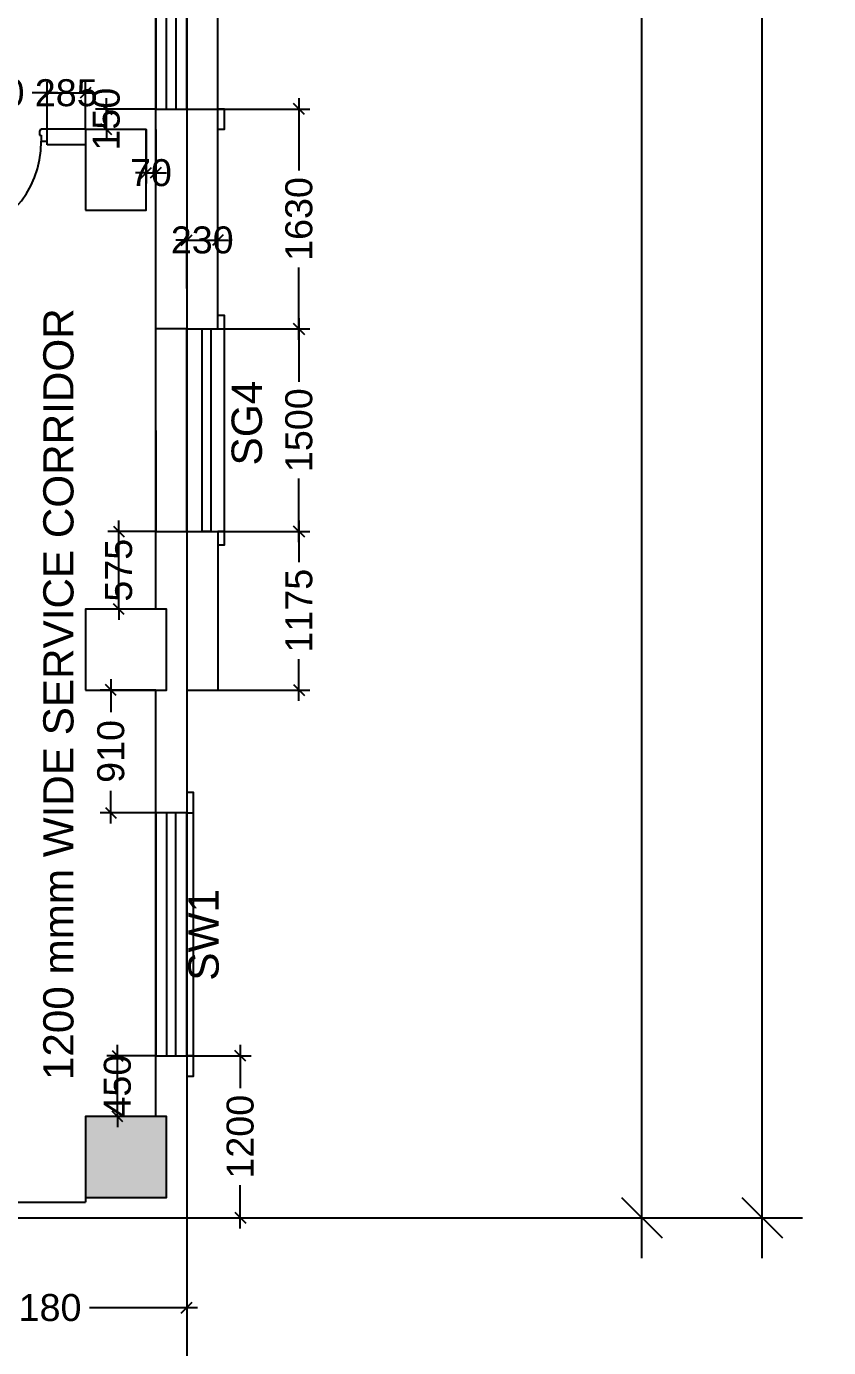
# Model space of a CAD drawing. Extents: x 7620542 to 7843793, y -6476226 to -6093835.
# Drawn here: x 7760252 to 7766195, y -6455836 to -6446046 of the extents above; entities that cross this region are included whole.
import ezdxf
from ezdxf.enums import TextEntityAlignment as Align

# ---------------------------------------------------------------- set-up
doc = ezdxf.new("R2010")
doc.units = 0
doc.header["$LTSCALE"] = 600
doc.header["$MEASUREMENT"] = 0
doc.header["$PDMODE"] = 35
doc.layers.get('0').update_dxf_attribs({"linetype": 'CONTINUOUS'})
doc.layers.get('Defpoints').update_dxf_attribs({"linetype": 'CONTINUOUS'})
for name, color, linetype in [('Cal Hat', 8, 'CONTINUOUS'), ('chajja', 7, 'CONTINUOUS'), ('DIM', 8, 'CONTINUOUS'), ('DIM-TEXT', 8, 'CONTINUOUS'), ('DOOR', 32, 'CONTINUOUS'), ('Ele Proje.', 7, 'CONTINUOUS'), ('Ele. Proj', 7, 'CONTINUOUS'), ('Fixed Glass', 171, 'CONTINUOUS'), ('joinery', 7, 'CONTINUOUS'), ('LA-column', 3, 'CONTINUOUS'), ('TEXT', 6, 'CONTINUOUS'), ('Walls', 7, 'CONTINUOUS'), ('WIN', 151, 'CONTINUOUS'), ('Working Dim', 5, 'CONTINUOUS')]:
    doc.layers.add(name, color=color, linetype=linetype)
doc.styles.add('ari', font='arial.ttf')
doc.styles.add('ARIAL', font='arial.ttf')
doc.styles.add('RT', font='romant.shx')
doc.styles.get("Standard").update_dxf_attribs({"font": 'romans.shx'})
doc.dimstyles.new('int. dim', dxfattribs={"dimtxt": 450, "dimasz": 80, "dimexe": 80, "dimexo": 0, "dimgap": 70, "dimtad": 0, "dimdec": 0, "dimzin": 12, "dimdsep": 46, "dimtxsty": 'ari', "dimblk": 'OBLIQUE', "dimcen": 2, "dimdle": 80, "dimclrd": 256, "dimclre": 256, "dimclrt": 6, "dimadec": 0, "dimazin": 0, "dimtfac": 1, "dimtdec": 0, "dimtix": 1, "dimtmove": 2, "dimatfit": 3, "dimfxl": 1, "dimtolj": 1, "dimtzin": 0, "dimlwd": -1, "dimlwe": -1, "dimarcsym": 0})
doc.dimstyles.new('STANDARD$0', dxfattribs={"dimscale": 0, "dimtxt": 150, "dimasz": 125, "dimexe": 0.75, "dimexo": 1, "dimgap": 25, "dimtad": 1, "dimdec": 0, "dimdsep": 46, "dimtxsty": 'Standard', "dimblk1": 'DOT', "dimblk2": 'DOT', "dimsah": 1, "dimcen": 2.5, "dimclrd": 1, "dimclre": 1, "dimclrt": 3, "dimadec": 0, "dimazin": 0, "dimtfac": 1, "dimtdec": 0, "dimtmove": 0, "dimatfit": 3, "dimldrblk": 'DOT', "dimfxl": 1, "dimtolj": 1, "dimtzin": 0, "dimarcsym": 0})
doc.dimstyles.new('TEXT', dxfattribs={"dimscale": 0, "dimtxt": 600, "dimasz": 300, "dimexe": 300, "dimexo": 30, "dimgap": 50, "dimtad": 0, "dimdec": 0, "dimzin": 0, "dimdsep": 46, "dimtxsty": 'RT', "dimblk": 'OBLIQUE', "dimcen": 0.09, "dimdle": 300, "dimclrd": 256, "dimclre": 256, "dimclrt": 170, "dimadec": 0, "dimazin": 0, "dimtfac": 1, "dimtdec": 0, "dimtofl": 0, "dimtmove": 2, "dimatfit": 3, "dimfxl": 1, "dimfrac": 2, "dimtolj": 1, "dimtzin": 0, "dimlwd": -1, "dimlwe": -1, "dimarcsym": 0})

# ---------------------------------------------------------------- blocks, each defined once
blk = doc.blocks.new('_Oblique')
at = {"color": 0, "linetype": 'ByBlock', "lineweight": -2}
blk.add_line((-0.5, -0.5), (0.5, 0.5), dxfattribs=at)
blk = doc.blocks.new('*D486')
at = {"layer": 'Defpoints', "color": 0, "linetype": 'Continuous', "transparency": 16777216}
for p in [(7720379, -6454803.7, -0.3), (7761439, -6454873.9, -11.4), (7720379, -6458212.2)]:
    blk.add_point(p, dxfattribs=at)
at = {"layer": 'DIM-TEXT', "transparency": 16777216}
for p, q in [((7720379, -6454803.7), (7720379, -6458512.2)), ((7761439, -6454873.9), (7761439, -6458512.2)), ((7720079, -6458212.2), (7730596.3, -6458212.2)), ((7761739, -6458212.2), (7751221.7, -6458212.2))]:
    blk.add_line(p, q, dxfattribs=at)
at = {"layer": 'DIM-TEXT', "linetype": 'Continuous', "transparency": 16777216, "xscale": 300, "yscale": 300, "zscale": 300, "rotation": 180}
blk.add_blockref('_Oblique', (7720379, -6458212.2), dxfattribs=at)
at = {"layer": 'DIM-TEXT', "linetype": 'Continuous', "transparency": 16777216, "xscale": 300, "yscale": 300, "zscale": 300}
blk.add_blockref('_Oblique', (7761439, -6458212.2), dxfattribs=at)
at = {"layer": 'DIM-TEXT', "color": 170, "linetype": 'Continuous', "transparency": 16777216, "insert": (7740909, -6458212.2), "char_height": 750, "attachment_point": 5, "style": 'ari'}
blk.add_mtext('\\A1;{\\H1.067x;GENERAL MEDICINE (MALE - 30 Beds )}', dxfattribs=at)
blk = doc.blocks.new('*D832')
at = {"layer": 'Defpoints', "color": 0, "transparency": 16777216}
for p in [(7720379.1, -6454723.9), (7761439.2, -6454874.2), (7761439.2, -6459253.4)]:
    blk.add_point(p, dxfattribs=at)
at = {"layer": 'DIM', "color": 8, "transparency": 16777216}
for p, q in [((7720379.1, -6454723.9), (7720379.1, -6459553.4)), ((7761439.2, -6454874.2), (7761439.2, -6459553.4)), ((7720079.1, -6459253.4), (7739201.2, -6459253.4)), ((7761739.2, -6459253.4), (7742617.1, -6459253.4))]:
    blk.add_line(p, q, dxfattribs=at)
at = {"layer": 'DIM', "color": 8, "transparency": 16777216, "xscale": 300, "yscale": 300, "zscale": 300, "rotation": 180}
blk.add_blockref('_Oblique', (7720379.1, -6459253.4), dxfattribs=at)
at = {"layer": 'DIM', "color": 8, "transparency": 16777216, "xscale": 300, "yscale": 300, "zscale": 300}
blk.add_blockref('_Oblique', (7761439.2, -6459253.4), dxfattribs=at)
at = {"layer": 'DIM', "color": 7, "transparency": 16777216, "insert": (7740909.2, -6459253.4), "char_height": 750, "attachment_point": 5, "style": 'ari'}
blk.add_mtext('\\A1;41.06m', dxfattribs=at)
blk = doc.blocks.new('*D843')
at = {"layer": 'Defpoints', "color": 0, "transparency": 16777216}
for p in [(7761439.2, -6418893.7, 2.7), (7761439, -6454873.9, 2.7), (7764811, -6454873.9)]:
    blk.add_point(p, dxfattribs=at)
at = {"layer": 'DIM', "color": 8, "transparency": 16777216}
for p, q in [((7764811, -6418593.7), (7764811, -6435191.2)), ((7761439.2, -6418893.7), (7765111, -6418893.7)), ((7764811, -6455173.9), (7764811, -6438576.4)), ((7761439, -6454873.9), (7765111, -6454873.9))]:
    blk.add_line(p, q, dxfattribs=at)
at = {"layer": 'DIM', "color": 8, "transparency": 16777216, "xscale": 300, "yscale": 300, "zscale": 300}
for p, rotation in [((7764811, -6418893.7), 90), ((7764811, -6454873.9), 270)]:
    blk.add_blockref('_Oblique', p, dxfattribs=dict(at, rotation=rotation))
at = {"layer": 'DIM', "color": 7, "transparency": 16777216, "insert": (7764811, -6436883.8), "char_height": 750, "attachment_point": 5, "rotation": 90, "style": 'ari'}
blk.add_mtext('\\A1;35.98m', dxfattribs=at)
blk = doc.blocks.new('*D873')
at = {"layer": 'Defpoints', "color": 0, "transparency": 16777216}
for p in [(7761439.3, -6337165.5, 1), (7761439, -6454873.9), (7765702.8, -6454873.9)]:
    blk.add_point(p, dxfattribs=at)
at = {"layer": 'DIM', "color": 8, "transparency": 16777216}
for p, q in [((7765702.8, -6336865.5), (7765702.8, -6394070.8)), ((7761439.3, -6337165.5), (7766002.8, -6337165.5)), ((7765702.8, -6455173.9), (7765702.8, -6397968.6)), ((7761439, -6454873.9), (7766002.8, -6454873.9))]:
    blk.add_line(p, q, dxfattribs=at)
at = {"layer": 'DIM', "color": 8, "transparency": 16777216, "xscale": 300, "yscale": 300, "zscale": 300}
for p, rotation in [((7765702.8, -6337165.5), 90), ((7765702.8, -6454873.9), 270)]:
    blk.add_blockref('_Oblique', p, dxfattribs=dict(at, rotation=rotation))
at = {"layer": 'DIM', "color": 7, "transparency": 16777216, "insert": (7765702.8, -6396019.7), "char_height": 750, "attachment_point": 5, "rotation": 90, "style": 'ari'}
blk.add_mtext('\\A1;117.71m', dxfattribs=at)
blk = doc.blocks.new('*D1854')
at = {"layer": 'Defpoints', "color": 0, "transparency": 16777216}
for p in [(7759258.7, -6454874.2, -21.5), (7761439, -6454874.2, -21.5), (7761439, -6455540.7)]:
    blk.add_point(p, dxfattribs=at)
at = {"layer": 'Working Dim', "transparency": 16777216}
for p, q in [((7759258.7, -6454874.2), (7759258.7, -6455620.7)), ((7761439, -6454874.2), (7761439, -6455620.7)), ((7759178.7, -6455540.7), (7759978.9, -6455540.7)), ((7761519, -6455540.7), (7760718.9, -6455540.7))]:
    blk.add_line(p, q, dxfattribs=at)
at = {"layer": 'Working Dim', "transparency": 16777216, "xscale": 80, "yscale": 80, "zscale": 80, "rotation": 180}
blk.add_blockref('_Oblique', (7759258.7, -6455540.7), dxfattribs=at)
at = {"layer": 'Working Dim', "transparency": 16777216, "xscale": 80, "yscale": 80, "zscale": 80}
blk.add_blockref('_Oblique', (7761439, -6455540.7), dxfattribs=at)
at = {"layer": 'Working Dim', "color": 6, "transparency": 16777216, "insert": (7760348.9, -6455540.7), "char_height": 200, "attachment_point": 5, "style": 'ari'}
blk.add_mtext('\\A1;2180', dxfattribs=at)
blk = doc.blocks.new('*D1929')
at = {"layer": 'Defpoints', "color": 0, "transparency": 16777216}
for p in [(7761439.2, -6453673.8, 36.1), (7761836, -6453673.8), (7761439.2, -6454873.9)]:
    blk.add_point(p, dxfattribs=at)
at = {"layer": 'Working Dim', "transparency": 16777216}
for p, q in [((7761836, -6453593.8), (7761836, -6453915)), ((7761439.2, -6453673.8), (7761916, -6453673.8)), ((7761836, -6454953.9), (7761836, -6454632.7)), ((7761439.2, -6454873.9), (7761916, -6454873.9))]:
    blk.add_line(p, q, dxfattribs=at)
at = {"layer": 'Working Dim', "transparency": 16777216, "xscale": 80, "yscale": 80, "zscale": 80}
for p, rotation in [((7761836, -6453673.8), 90), ((7761836, -6454873.9), 270)]:
    blk.add_blockref('_Oblique', p, dxfattribs=dict(at, rotation=rotation))
at = {"layer": 'Working Dim', "color": 6, "transparency": 16777216, "insert": (7761836, -6454273.9), "char_height": 200, "attachment_point": 5, "rotation": 90, "style": 'ari'}
blk.add_mtext('\\A1;1200', dxfattribs=at)
blk = doc.blocks.new('*D1930')
at = {"layer": 'Defpoints', "color": 0, "transparency": 16777216}
for p in [(7760926.1, -6453673.8), (7761209.2, -6453673.8, 36.1), (7761209.2, -6454123.9, 36.1)]:
    blk.add_point(p, dxfattribs=at)
at = {"layer": 'Working Dim', "transparency": 16777216}
for p, q in [((7760926.1, -6453673.8), (7760926.1, -6453593.8)), ((7761209.2, -6453673.8), (7760846.1, -6453673.8)), ((7760926.1, -6454123.9), (7760926.1, -6453673.8)), ((7761209.2, -6454123.9), (7760846.1, -6454123.9)), ((7760926.1, -6454123.9), (7760926.1, -6454203.9))]:
    blk.add_line(p, q, dxfattribs=at)
at = {"layer": 'Working Dim', "transparency": 16777216, "xscale": 80, "yscale": 80, "zscale": 80}
for p, rotation in [((7760926.1, -6453673.8), 270), ((7760926.1, -6454123.9), 90)]:
    blk.add_blockref('_Oblique', p, dxfattribs=dict(at, rotation=rotation))
at = {"layer": 'Working Dim', "color": 6, "transparency": 16777216, "insert": (7760926.1, -6453898.9), "char_height": 200, "attachment_point": 5, "rotation": 90, "style": 'ari'}
blk.add_mtext('\\A1;450', dxfattribs=at)
blk = doc.blocks.new('*D1931')
at = {"layer": 'Defpoints', "color": 0, "transparency": 16777216}
for p in [(7760877.5, -6450963.8), (7761209.2, -6450963.8, 36.1), (7761209.2, -6451873.8, 36.1)]:
    blk.add_point(p, dxfattribs=at)
at = {"layer": 'Working Dim', "transparency": 16777216}
for p, q in [((7760877.5, -6450883.8), (7760877.5, -6451128.2)), ((7761209.2, -6450963.8), (7760797.5, -6450963.8)), ((7760877.5, -6451953.8), (7760877.5, -6451709.4)), ((7761209.2, -6451873.8), (7760797.5, -6451873.8))]:
    blk.add_line(p, q, dxfattribs=at)
at = {"layer": 'Working Dim', "transparency": 16777216, "xscale": 80, "yscale": 80, "zscale": 80}
for p, rotation in [((7760877.5, -6450963.8), 90), ((7760877.5, -6451873.8), 270)]:
    blk.add_blockref('_Oblique', p, dxfattribs=dict(at, rotation=rotation))
at = {"layer": 'Working Dim', "color": 6, "transparency": 16777216, "insert": (7760877.5, -6451418.8), "char_height": 200, "attachment_point": 5, "rotation": 90, "style": 'ari'}
blk.add_mtext('\\A1;910', dxfattribs=at)
blk = doc.blocks.new('*D1932')
at = {"layer": 'Defpoints', "color": 0, "transparency": 16777216}
for p in [(7761139.2, -6446808.9, 36.1), (7761209.2, -6446808.9, 36.1), (7761209.2, -6447131.2)]:
    blk.add_point(p, dxfattribs=at)
at = {"layer": 'Working Dim', "transparency": 16777216}
for p, q in [((7761139.2, -6446808.9), (7761139.2, -6447211.2)), ((7761209.2, -6446808.9), (7761209.2, -6447211.2)), ((7761139.2, -6447131.2), (7761059.2, -6447131.2)), ((7761139.2, -6447131.2), (7761209.2, -6447131.2)), ((7761209.2, -6447131.2), (7761289.2, -6447131.2))]:
    blk.add_line(p, q, dxfattribs=at)
at = {"layer": 'Working Dim', "transparency": 16777216, "xscale": 80, "yscale": 80, "zscale": 80}
blk.add_blockref('_Oblique', (7761139.2, -6447131.2), dxfattribs=at)
at = {"layer": 'Working Dim', "transparency": 16777216, "xscale": 80, "yscale": 80, "zscale": 80, "rotation": 180}
blk.add_blockref('_Oblique', (7761209.2, -6447131.2), dxfattribs=at)
at = {"layer": 'Working Dim', "color": 6, "transparency": 16777216, "insert": (7761174.2, -6447131.2), "char_height": 200, "attachment_point": 5, "style": 'ari'}
blk.add_mtext('\\A1;70', dxfattribs=at)
blk = doc.blocks.new('*D1933')
at = {"layer": 'Defpoints', "color": 0, "transparency": 16777216}
for p in [(7760843.9, -6446658.8), (7761209.2, -6446658.8, 39.2), (7761139.2, -6446808.9)]:
    blk.add_point(p, dxfattribs=at)
at = {"layer": 'Working Dim', "transparency": 16777216}
for p, q in [((7760843.9, -6446658.8), (7760843.9, -6446578.8)), ((7761209.2, -6446658.8), (7760763.9, -6446658.8)), ((7760843.9, -6446808.9), (7760843.9, -6446658.8)), ((7761139.2, -6446808.9), (7760763.9, -6446808.9)), ((7760843.9, -6446808.9), (7760843.9, -6446888.9))]:
    blk.add_line(p, q, dxfattribs=at)
at = {"layer": 'Working Dim', "transparency": 16777216, "xscale": 80, "yscale": 80, "zscale": 80}
for p, rotation in [((7760843.9, -6446658.8), 270), ((7760843.9, -6446808.9), 90)]:
    blk.add_blockref('_Oblique', p, dxfattribs=dict(at, rotation=rotation))
at = {"layer": 'Working Dim', "color": 6, "transparency": 16777216, "insert": (7760843.9, -6446733.8), "char_height": 200, "attachment_point": 5, "rotation": 90, "style": 'ari'}
blk.add_mtext('\\A1;150', dxfattribs=at)
blk = doc.blocks.new('*D1935')
at = {"layer": 'Defpoints', "color": 0, "transparency": 16777216}
for p in [(7761719.2, -6448288.3, 14.3), (7762271, -6448288.3), (7761669.2, -6449788.3, 19.4)]:
    blk.add_point(p, dxfattribs=at)
at = {"layer": 'Working Dim', "transparency": 16777216}
for p, q in [((7762271, -6448208.3), (7762271, -6448679.4)), ((7761719.2, -6448288.3), (7762351, -6448288.3)), ((7762271, -6449868.3), (7762271, -6449397.2)), ((7761669.2, -6449788.3), (7762351, -6449788.3))]:
    blk.add_line(p, q, dxfattribs=at)
at = {"layer": 'Working Dim', "transparency": 16777216, "xscale": 80, "yscale": 80, "zscale": 80}
for p, rotation in [((7762271, -6448288.3), 90), ((7762271, -6449788.3), 270)]:
    blk.add_blockref('_Oblique', p, dxfattribs=dict(at, rotation=rotation))
at = {"layer": 'Working Dim', "color": 6, "transparency": 16777216, "insert": (7762271, -6449038.3), "char_height": 200, "attachment_point": 5, "rotation": 90, "style": 'ari'}
blk.add_mtext('\\A1;1500', dxfattribs=at)
blk = doc.blocks.new('*D1936')
at = {"layer": 'Defpoints', "color": 0, "transparency": 16777216}
for p in [(7761669.2, -6446658.5, 63.8), (7762271, -6446658.5), (7761719.2, -6448288.3, 14.3)]:
    blk.add_point(p, dxfattribs=at)
at = {"layer": 'Working Dim', "transparency": 16777216}
for p, q in [((7762271, -6446578.5), (7762271, -6447114.6)), ((7761669.2, -6446658.5), (7762351, -6446658.5)), ((7762271, -6448368.3), (7762271, -6447832.3)), ((7761719.2, -6448288.3), (7762351, -6448288.3))]:
    blk.add_line(p, q, dxfattribs=at)
at = {"layer": 'Working Dim', "transparency": 16777216, "xscale": 80, "yscale": 80, "zscale": 80}
for p, rotation in [((7762271, -6446658.5), 90), ((7762271, -6448288.3), 270)]:
    blk.add_blockref('_Oblique', p, dxfattribs=dict(at, rotation=rotation))
at = {"layer": 'Working Dim', "color": 6, "transparency": 16777216, "insert": (7762271, -6447473.4), "char_height": 200, "attachment_point": 5, "rotation": 90, "style": 'ari'}
blk.add_mtext('\\A1;1630', dxfattribs=at)
blk = doc.blocks.new('*D1937')
at = {"layer": 'Defpoints', "color": 0, "transparency": 16777216}
for p in [(7761669.2, -6447629.6), (7761439.2, -6447988.3, 26.6), (7761669.2, -6447988.3)]:
    blk.add_point(p, dxfattribs=at)
at = {"layer": 'Working Dim', "transparency": 16777216}
for p, q in [((7761439.2, -6447988.3), (7761439.2, -6447549.6)), ((7761669.2, -6447988.3), (7761669.2, -6447549.6)), ((7761439.2, -6447629.6), (7761359.2, -6447629.6)), ((7761439.2, -6447629.6), (7761669.2, -6447629.6)), ((7761669.2, -6447629.6), (7761749.2, -6447629.6))]:
    blk.add_line(p, q, dxfattribs=at)
at = {"layer": 'Working Dim', "transparency": 16777216, "xscale": 80, "yscale": 80, "zscale": 80}
blk.add_blockref('_Oblique', (7761439.2, -6447629.6), dxfattribs=at)
at = {"layer": 'Working Dim', "transparency": 16777216, "xscale": 80, "yscale": 80, "zscale": 80, "rotation": 180}
blk.add_blockref('_Oblique', (7761669.2, -6447629.6), dxfattribs=at)
at = {"layer": 'Working Dim', "color": 6, "transparency": 16777216, "insert": (7761554.2, -6447629.6), "char_height": 200, "attachment_point": 5, "style": 'ari'}
blk.add_mtext('\\A1;230', dxfattribs=at)
blk = doc.blocks.new('*D1938')
at = {"layer": 'Defpoints', "color": 0, "transparency": 16777216}
for p in [(7760935.5, -6449788.3), (7761209.2, -6449788.3, 91.9), (7761209.2, -6450363.8, 87.8)]:
    blk.add_point(p, dxfattribs=at)
at = {"layer": 'Working Dim', "transparency": 16777216}
for p, q in [((7760935.5, -6449788.3), (7760935.5, -6449708.3)), ((7761209.2, -6449788.3), (7760855.5, -6449788.3)), ((7760935.5, -6450363.8), (7760935.5, -6449788.3)), ((7761209.2, -6450363.8), (7760855.5, -6450363.8)), ((7760935.5, -6450363.8), (7760935.5, -6450443.8))]:
    blk.add_line(p, q, dxfattribs=at)
at = {"layer": 'Working Dim', "transparency": 16777216, "xscale": 80, "yscale": 80, "zscale": 80}
for p, rotation in [((7760935.5, -6449788.3), 270), ((7760935.5, -6450363.8), 90)]:
    blk.add_blockref('_Oblique', p, dxfattribs=dict(at, rotation=rotation))
at = {"layer": 'Working Dim', "color": 6, "transparency": 16777216, "insert": (7760935.5, -6450076), "char_height": 200, "attachment_point": 5, "rotation": 90, "style": 'ari'}
blk.add_mtext('\\A1;575', dxfattribs=at)
blk = doc.blocks.new('*D1939')
at = {"layer": 'Defpoints', "color": 0, "transparency": 16777216}
for p in [(7761669.2, -6449788.3, 60.9), (7761669.2, -6450963.8, 87.8), (7762271, -6450963.8)]:
    blk.add_point(p, dxfattribs=at)
at = {"layer": 'Working Dim', "transparency": 16777216}
for p, q in [((7762271, -6449708.3), (7762271, -6450016.1)), ((7761669.2, -6449788.3), (7762351, -6449788.3)), ((7762271, -6451043.8), (7762271, -6450736)), ((7761669.2, -6450963.8), (7762351, -6450963.8))]:
    blk.add_line(p, q, dxfattribs=at)
at = {"layer": 'Working Dim', "transparency": 16777216, "xscale": 80, "yscale": 80, "zscale": 80}
for p, rotation in [((7762271, -6449788.3), 90), ((7762271, -6450963.8), 270)]:
    blk.add_blockref('_Oblique', p, dxfattribs=dict(at, rotation=rotation))
at = {"layer": 'Working Dim', "color": 6, "transparency": 16777216, "insert": (7762271, -6450376), "char_height": 200, "attachment_point": 5, "rotation": 90, "style": 'ari'}
blk.add_mtext('\\A1;1175', dxfattribs=at)
blk = doc.blocks.new('1000')
at = {"layer": 'DOOR'}
for p, q in [((0, -100), (0, 0)), ((0, 0), (50, 0)), ((50, -100), (0, -100)), ((50, 0), (50, -2)), ((63, -49), (50, -49)), ((50, -49), (50, -100)), ((50, -100), (50, -901)), ((100, -100), (50, -100)), ((63, -13), (61, -13)), ((63, -13), (63, -49)), ((100, -901), (100, -100)), ((837, -13), (837, -49)), ((837, -13), (839, -13)), ((837, -49), (850, -49)), ((850, 0), (850, -2)), ((900, 0), (850, 0)), ((850, -49), (850, -100)), ((850, -100), (900, -100)), ((900, -100), (900, 0)), ((50, -901), (100, -901))]:
    blk.add_line(p, q, dxfattribs=at)
for centre, major_axis, start_param, end_param in [((50, -13), (-7.95, 7.95), 3.926991, 5.497787), ((850, -13), (7.95, 7.95), 0.785398, 2.356194)]:
    blk.add_ellipse(centre, major_axis=major_axis, ratio=1, start_param=start_param, end_param=end_param, dxfattribs=at)
at = {"layer": 'DOOR', "color": 145}
blk.add_ellipse((64, -115), major_axis=(-520, 590), ratio=1, start_param=2.464943, end_param=4.009476, dxfattribs=at)
blk = doc.blocks.new('*D2511')
at = {"layer": 'Defpoints', "color": 0, "transparency": 16777216}
for p in [(7760404.1, -6446538.9), (7759604.1, -6446808.8), (7760404.1, -6446808.7)]:
    blk.add_point(p, dxfattribs=at)
at = {"layer": 'Working Dim', "transparency": 16777216}
for p, q in [((7759604.1, -6446808.8), (7759604.1, -6446458.9)), ((7760404.1, -6446808.7), (7760404.1, -6446458.9)), ((7759524.1, -6446538.9), (7759713.4, -6446538.9)), ((7760484.1, -6446538.9), (7760294.8, -6446538.9))]:
    blk.add_line(p, q, dxfattribs=at)
at = {"layer": 'Working Dim', "transparency": 16777216, "xscale": 80, "yscale": 80, "zscale": 80, "rotation": 180}
blk.add_blockref('_Oblique', (7759604.1, -6446538.9), dxfattribs=at)
at = {"layer": 'Working Dim', "transparency": 16777216, "xscale": 80, "yscale": 80, "zscale": 80}
blk.add_blockref('_Oblique', (7760404.1, -6446538.9), dxfattribs=at)
at = {"layer": 'Working Dim', "color": 6, "transparency": 16777216, "insert": (7760004.1, -6446538.9), "char_height": 200, "attachment_point": 5, "style": 'ari'}
blk.add_mtext('\\A1;800', dxfattribs=at)
blk = doc.blocks.new('*D2512')
at = {"layer": 'Defpoints', "color": 0, "transparency": 16777216}
for p in [(7760689.1, -6446538.9), (7760404.1, -6446808.7), (7760689.1, -6446808.9, 1)]:
    blk.add_point(p, dxfattribs=at)
at = {"layer": 'Working Dim', "transparency": 16777216}
for p, q in [((7760404.1, -6446808.7), (7760404.1, -6446458.9)), ((7760689.1, -6446808.9), (7760689.1, -6446458.9)), ((7760404.1, -6446538.9), (7760324.1, -6446538.9)), ((7760404.1, -6446538.9), (7760689.1, -6446538.9)), ((7760689.1, -6446538.9), (7760769.1, -6446538.9))]:
    blk.add_line(p, q, dxfattribs=at)
at = {"layer": 'Working Dim', "transparency": 16777216, "xscale": 80, "yscale": 80, "zscale": 80}
blk.add_blockref('_Oblique', (7760404.1, -6446538.9), dxfattribs=at)
at = {"layer": 'Working Dim', "transparency": 16777216, "xscale": 80, "yscale": 80, "zscale": 80, "rotation": 180}
blk.add_blockref('_Oblique', (7760689.1, -6446538.9), dxfattribs=at)
at = {"layer": 'Working Dim', "color": 6, "transparency": 16777216, "insert": (7760546.6, -6446538.9), "char_height": 200, "attachment_point": 5, "style": 'ari'}
blk.add_mtext('\\A1;285', dxfattribs=at)

msp = doc.modelspace()

# ---------------------------------------------------------------- hatches: boundary and pattern name
at = {"layer": 'Cal Hat'}
msp.add_hatch(color=256, dxfattribs=at).paths.add_polyline_path([(7760689.112, -6454723.934), (7761289.112, -6454723.934), (7761289.112, -6454123.934), (7760689.112, -6454123.934)])

# ---------------------------------------------------------------- linework, layer by layer
at = {"layer": 'chajja', "color": 8}
msp.add_line((7761719.195, -6449788.322, -58.175), (7761719.195, -6448288.322, -58.175), dxfattribs=at)
at = {"layer": 'Ele Proje.'}
for points, elevation in [([(7761669.195, -6446808.545), (7761719.195, -6446808.545), (7761719.195, -6446658.545), (7761669.195, -6446658.545)], -8.668), ([(7761669.195, -6448288.322), (7761719.195, -6448288.322), (7761719.195, -6448188.322), (7761669.195, -6448188.322)], -53.044), ([(7761669.195, -6449888.322), (7761719.195, -6449888.322), (7761719.195, -6449788.322), (7761669.195, -6449788.322)], -53.044), ([(7761439.195, -6451873.847), (7761489.195, -6451873.847), (7761489.195, -6451723.847), (7761439.195, -6451723.847)], -14.83), ([(7761439.195, -6453823.847), (7761489.195, -6453823.847), (7761489.195, -6453673.847), (7761439.195, -6453673.847)], -14.83)]:
    msp.add_lwpolyline(points, dxfattribs=dict(at, elevation=elevation))
at = {"layer": 'Ele. Proj', "color": 1}
for p, q in [((7761439.195, -6446658.545, -8.668), (7761669.195, -6446658.545, -8.668)), ((7761669.195, -6447988.327, -14.83), (7761669.195, -6446658.545, -4.568)), ((7761669.195, -6448288.322, -45.836), (7761669.195, -6447988.317, -45.836)), ((7761439.195, -6448288.317, -45.836), (7761669.195, -6448288.322, -45.836)), ((7761439.195, -6449788.317, -45.836), (7761669.195, -6449788.322, -45.836)), ((7761669.195, -6449788.322, -45.836), (7761669.195, -6450088.317, -45.836)), ((7761669.195, -6450088.317, -14.83), (7761669.195, -6450963.752, -14.83)), ((7761439.195, -6450963.752, -18.93), (7761669.195, -6450963.752, -18.93))]:
    msp.add_line(p, q, dxfattribs=at)
at = {"layer": 'Fixed Glass', "color": 8, "elevation": -14.83}
msp.add_lwpolyline([(7761439.195, -6449788.317), (7761439.017, -6448288.322), (7761209.017, -6448288.322), (7761209.195, -6449788.317)], close=True, dxfattribs=at)
at = {"layer": 'LA-column', "color": 2, "flags": 128}
for points, elevation in [([(7760689.112, -6447408.857), (7761139.112, -6447408.857), (7761139.112, -6446808.857), (7760689.112, -6446808.857)], -13.799), ([(7760689.112, -6450963.752), (7761289.112, -6450963.752), (7761289.112, -6450363.752), (7760689.112, -6450363.752)], -18.93), ([(7760689.112, -6454723.934), (7761289.112, -6454723.934), (7761289.112, -6454123.934), (7760689.112, -6454123.934)], -13.799)]:
    msp.add_lwpolyline(points, close=True, dxfattribs=dict(at, elevation=elevation))
at = {"layer": 'Walls'}
for p, q in [((7761439.023, -6441098.815, -14.83), (7761439.023, -6454873.879, -14.83)), ((7761209.023, -6444408.749, -14.83), (7761209.023, -6450363.755, -14.83)), ((7760689.115, -6446808.696, -15.969), (7760404.113, -6446808.696, -15.969)), ((7760404.113, -6446923.696, -15.969), (7760404.113, -6446808.696, -15.969)), ((7760689.115, -6446923.696, -15.969), (7760404.113, -6446923.696, -15.969)), ((7761209.023, -6450963.755, -14.83), (7761209.023, -6454123.938, -14.83)), ((7754898.704, -6454758.916, -14.83), (7760688.838, -6454758.916, -14.83)), ((7753199.164, -6454873.916, -14.83), (7761438.84, -6454873.916, -14.83))]:
    msp.add_line(p, q, dxfattribs=at)
at = {"layer": 'Walls', "color": 8}
msp.add_line((7761489.195, -6453673.847, -14.83), (7761489.195, -6451873.847, -14.83), dxfattribs=at)
at = {"layer": 'Walls', "elevation": -13.799}
msp.add_lwpolyline([(7760689.016, -6454723.934), (7760689.016, -6454758.916)], dxfattribs=at)
at = {"layer": 'WIN', "linetype": 'Continuous'}
for points, elevation in [([(7761439.195, -6444858.817), (7761209.195, -6444858.817), (7761209.195, -6446658.817), (7761439.195, -6446658.817)], 29.506), ([(7761362.195, -6444858.817), (7761286.195, -6444858.817), (7761286.195, -6446658.817), (7761362.195, -6446658.817)], 29.506), ([(7761618.628, -6448288.322), (7761618.628, -6449788.322), (7761554.195, -6449788.322), (7761554.195, -6448288.322)], -45.836), ([(7761439.195, -6453673.847), (7761439.195, -6451873.847), (7761209.195, -6451873.847), (7761209.195, -6453673.847)], -14.83), ([(7761357.854, -6453673.847), (7761357.854, -6451873.847), (7761290.536, -6451873.847), (7761290.536, -6453673.847)], -14.83)]:
    msp.add_lwpolyline(points, close=True, dxfattribs=dict(at, elevation=elevation))
at = {"layer": 'Working Dim', "color": 8}
msp.add_line((7761669.195, -6446658.545, -8.668), (7761669.195, -6444858.817, -14.83), dxfattribs=at)

# ---------------------------------------------------------------- block references
at = {"layer": 'DOOR', "linetype": 'Continuous', "xscale": 0.8888888917863601, "yscale": 0.8888888917863601, "zscale": 0.8888888917863601, "rotation": 1.308674912879204e-05}
msp.add_blockref('1000', (7759604.107, -6446808.779, -15.969), dxfattribs=at)

# ---------------------------------------------------------------- texts
at = {"layer": 'joinery', "style": 'ari'}
for s, p in [('SG4', (7761996.552, -6448985.536, -38.669)), ('SW1', (7761676.133, -6452777.593, -9.699))]:
    msp.add_text(s, height=225, rotation=90, dxfattribs=at).set_placement(p, align=Align.CENTER)
at = {"layer": 'TEXT', "color": 7, "style": 'ARIAL'}
msp.add_text('1200 mmm WIDE SERVICE CORRIDOR', height=224, rotation=90, dxfattribs=at).set_placement((7760600.163, -6450994.711, -14.83), align=Align.CENTER)

# ---------------------------------------------------------------- dimensions: what is measured, and where the dimension line sits
at = {"layer": 'DIM'}
for base, p1, p2, angle, picture, middle in [((7765702.837, -6454873.916, -14.83), (7761439.285, -6337165.48, -13.799), (7761439.017, -6454873.916, -14.83), 90, '*D873', (7765702.837, -6396019.698, -14.83)), ((7764811.048, -6454873.916, -17.58), (7761439.195, -6418893.706, -14.83), (7761439.017, -6454873.916, -14.83), 90, '*D843', (7764811.048, -6436883.811, -17.58)), ((7761439.195, -6459253.401, -14.83), (7720379.146, -6454723.918, -14.83), (7761439.195, -6454874.249, -14.83), 180, '*D832', (7740909.17, -6459253.401, -14.83))]:
    dim = msp.add_linear_dim(base=base, p1=p1, p2=p2, angle=angle, dimstyle='STANDARD$0', override={"dimscale": 1, "dimtxt": 750, "dimasz": 300, "dimexe": 300, "dimexo": 0, "dimgap": 1, "dimtad": 0, "dimdec": 2, "dimlfac": 0.001, "dimzin": 0, "dimpost": 'm', "dimtxsty": 'ari', "dimblk1": 'Oblique', "dimblk2": 'Oblique', "dimcen": 0, "dimdle": 300, "dimclrd": 8, "dimclre": 8, "dimclrt": 7, "dimadec": 2, "dimtdec": 2, "dimtmove": 2, "dimfxl": 0.75, "dimfrac": 1, "dimlwd": 65535, "dimlwe": 65535}, dxfattribs=at)
    dim.commit()
    dim.dimension.update_dxf_attribs({"geometry": picture, "text_midpoint": middle})
at = {"layer": 'DIM-TEXT', "linetype": 'Continuous'}
dim = msp.add_linear_dim(base=(7720378.966, -6458212.227, -3.428), p1=(7761439.023, -6454873.885, -14.83), p2=(7720378.966, -6454803.727, -3.776), angle=180, text='{\\H1.067x;GENERAL MEDICINE (MALE - 30 Beds )}', dimstyle='TEXT', override={"dimscale": 1, "dimtxt": 750, "dimexo": 0, "dimtxsty": 'ari'}, dxfattribs=at)
dim.commit()
dim.dimension.update_dxf_attribs({"geometry": '*D486', "text_midpoint": (7740908.995, -6458212.227, -3.428)})
at = {"layer": 'Working Dim'}
for base, p1, p2, override, picture, middle in [((7760404.113, -6446538.908, -15.969), (7759604.107, -6446808.778, -15.969), (7760404.113, -6446808.696, -15.969), {"dimtxt": 200, "dimarcsym": 1}, '*D2511', (7760004.11, -6446538.908, -15.969)), ((7760689.112, -6446538.908, -15.969), (7760404.113, -6446808.696, -15.969), (7760689.112, -6446808.857, -14.938), {"dimtxt": 200, "dimarcsym": 1}, '*D2512', (7760546.613, -6446538.908, -15.969)), ((7761439.017, -6455540.73, 1.319), (7759258.712, -6454874.166, -20.207), (7761439.017, -6454874.166, -20.207), {"dimtxt": 200}, '*D1854', (7760348.865, -6455540.73, 1.319))]:
    dim = msp.add_linear_dim(base=base, p1=p1, p2=p2, dimstyle='int. dim', override=override, dxfattribs=at)
    dim.commit()
    dim.dimension.update_dxf_attribs({"geometry": picture, "text_midpoint": middle})
for base, p1, p2, angle, override, picture, middle in [((7760843.929, -6446658.817, -9.699), (7761139.195, -6446808.879, -9.699), (7761209.195, -6446658.817, 29.506), 90, {"dimtxt": 200}, '*D1933', (7760843.929, -6446733.848, -9.699)), ((7762270.989, -6446658.545, -72.428), (7761719.195, -6448288.322, -58.175), (7761669.195, -6446658.545, -8.668), 90, {"dimtxt": 200, "dimarcsym": 1}, '*D1936', (7762270.989, -6447473.433, -72.428)), ((7761209.195, -6447131.208, -9.699), (7761139.195, -6446808.879, 26.437), (7761209.195, -6446808.879, 26.437), 180, {"dimtxt": 200}, '*D1932', (7761174.195, -6447131.208, -9.699)), ((7761669.195, -6447629.617, -72.428), (7761439.195, -6447988.322, -45.836), (7761669.195, -6447988.317, -72.428), 180, {"dimtxt": 200, "dimarcsym": 1}, '*D1937', (7761554.195, -6447629.617, -72.428)), ((7762270.989, -6448288.322, -72.428), (7761669.195, -6449788.322, -53.044), (7761719.195, -6448288.322, -58.175), 90, {"dimtxt": 200, "dimarcsym": 1}, '*D1935', (7762270.989, -6449038.322, -72.428)), ((7760935.5, -6449788.317, -106.776), (7761209.195, -6450363.752, -18.93), (7761209.195, -6449788.317, -14.83), 90, {"dimtxt": 200, "dimarcsym": 1}, '*D1938', (7760935.5, -6450076.034, -106.776)), ((7762270.999, -6450963.752, -106.776), (7761669.195, -6449788.322, -45.836), (7761669.195, -6450963.752, -18.93), 90, {"dimtxt": 200, "dimarcsym": 1}, '*D1939', (7762270.999, -6450376.037, -106.776)), ((7760877.483, -6450963.755, -9.699), (7761209.195, -6451873.847, 26.437), (7761209.195, -6450963.755, 26.437), 90, {"dimtxt": 200}, '*D1931', (7760877.483, -6451418.801, -9.699)), ((7760926.126, -6453673.847, -9.699), (7761209.195, -6454123.936, 26.437), (7761209.195, -6453673.847, 26.437), 90, {"dimtxt": 200}, '*D1930', (7760926.126, -6453898.891, -9.699)), ((7761835.968, -6453673.847, -9.699), (7761439.195, -6454873.879, -9.699), (7761439.195, -6453673.847, 26.437), 90, {"dimtxt": 200}, '*D1929', (7761835.968, -6454273.863, -9.699))]:
    dim = msp.add_linear_dim(base=base, p1=p1, p2=p2, angle=angle, dimstyle='int. dim', override=override, dxfattribs=at)
    dim.commit()
    dim.dimension.update_dxf_attribs({"geometry": picture, "text_midpoint": middle})

doc.saveas('drawing.dxf')
